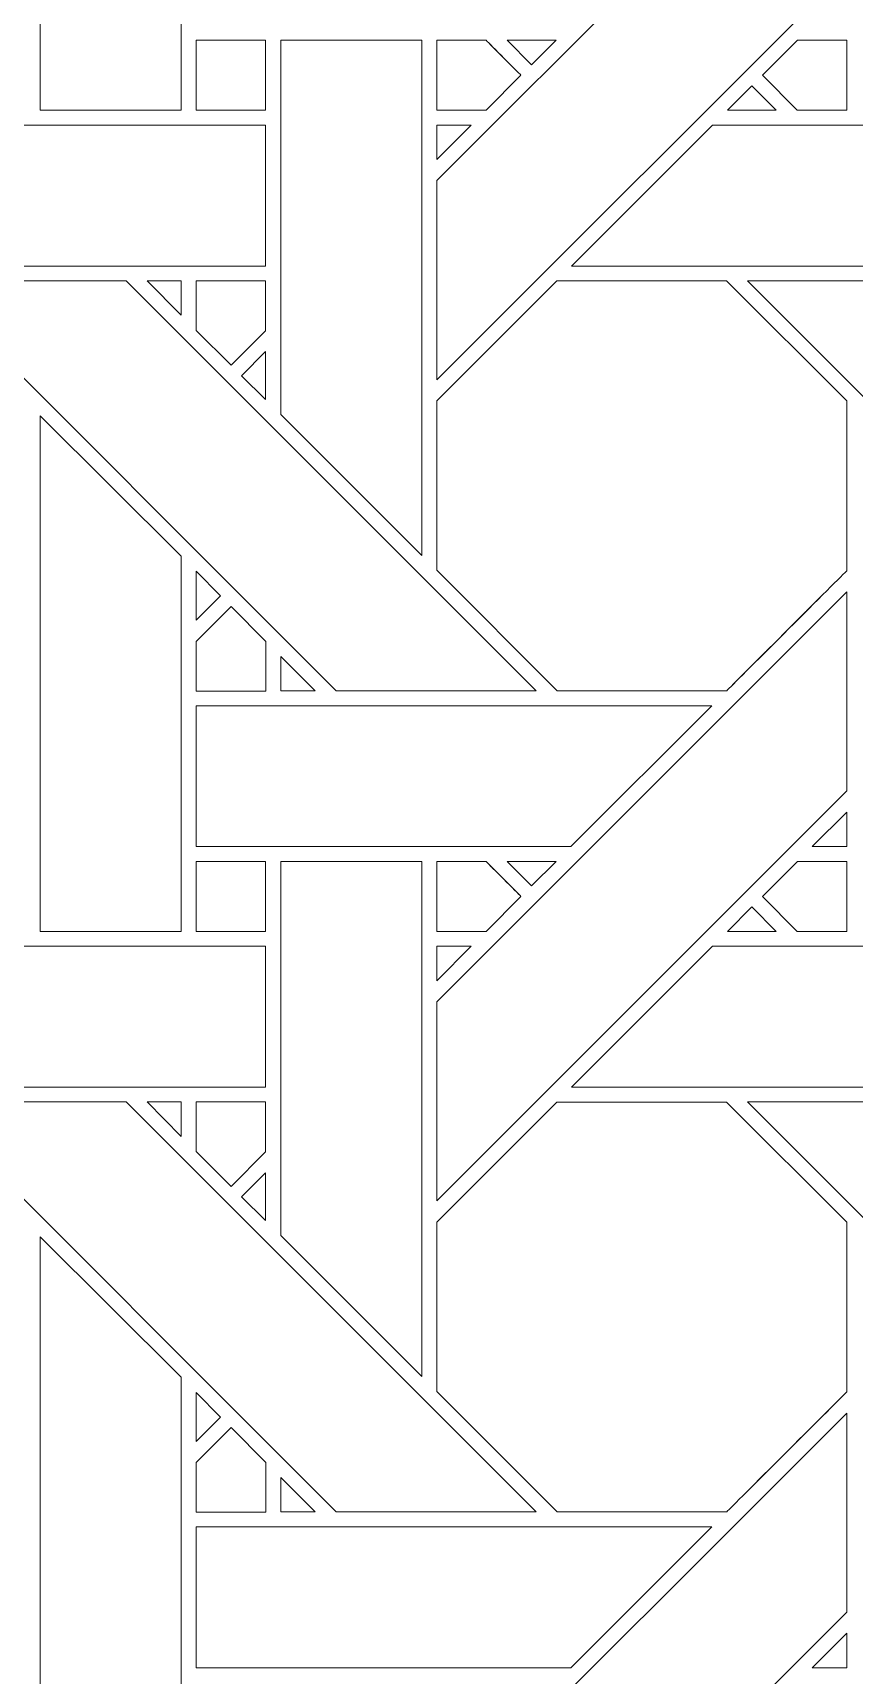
# Model space of a CAD drawing. Header units: inches. Extents: x 3.4 to 21.4, y 0.1 to 18.1.
# Drawn here: x 15.949 to 16.898, y 6.298 to 8.195 of the extents above; entities that cross this region are included whole.
import ezdxf

# ---------------------------------------------------------------- set-up
doc = ezdxf.new("R2010")
doc.units = ezdxf.units.IN
doc.header["$MEASUREMENT"] = 0
doc.layers.add('Design', color=7, linetype='Continuous', lineweight=0)

msp = doc.modelspace()

# ---------------------------------------------------------------- linework, layer by layer
at = {"layer": 'Design'}
for points, knots in [([(12.3829, 18.0948), (7.4123, 18.0948), (3.3829, 14.0653), (3.3829, 9.0948), (3.3829, 4.1242), (7.4123, 0.0948), (12.3829, 0.0948), (17.3534, 0.0948), (21.3829, 4.1242), (21.3829, 9.0948), (21.3829, 14.0653), (17.3534, 18.0948), (12.3829, 18.0948)], [0, 0, 0, 0, 1, 1, 1, 2, 2, 2, 3, 3, 3, 4, 4, 4, 4]), ([(12.3829, 17.2202), (7.8953, 17.2202), (4.2574, 13.5823), (4.2574, 9.0948), (4.2574, 4.6072), (7.8953, 0.9693), (12.3829, 0.9693), (16.8704, 0.9693), (20.5083, 4.6072), (20.5083, 9.0948), (20.5083, 13.5823), (16.8704, 17.2202), (12.3829, 17.2202)], [0, 0, 0, 0, 1, 1, 1, 2, 2, 2, 3, 3, 3, 4, 4, 4, 4]), ([(15.9574, 8.1057), (15.9574, 8.1057), (15.9574, 8.7015), (15.9574, 8.7015), (15.9574, 8.7015), (16.1201, 8.5394), (16.1201, 8.5394), (16.1201, 8.5394), (16.1201, 8.1057), (16.1201, 8.1057), (16.1201, 8.1057), (15.9574, 8.1057), (15.9574, 8.1057)], [0, 0, 0, 0, 1, 1, 1, 2, 2, 2, 3, 3, 3, 4, 4, 4, 4]), ([(16.4153, 8.0244), (16.4153, 8.0244), (16.889, 8.498), (16.889, 8.498), (16.889, 8.498), (16.889, 8.2679), (16.889, 8.2679), (16.889, 8.2679), (16.4153, 7.7943), (16.4153, 7.7943), (16.4153, 7.7943), (16.4153, 8.0244), (16.4153, 8.0244)], [0, 0, 0, 0, 1, 1, 1, 2, 2, 2, 3, 3, 3, 4, 4, 4, 4]), ([(16.1375, 8.1865), (16.1375, 8.1865), (16.2177, 8.1865), (16.2177, 8.1865), (16.2177, 8.1865), (16.2177, 8.1057), (16.2177, 8.1057), (16.2177, 8.1057), (16.1375, 8.1057), (16.1375, 8.1057), (16.1375, 8.1057), (16.1375, 8.1865), (16.1375, 8.1865)], [0, 0, 0, 0, 1, 1, 1, 2, 2, 2, 3, 3, 3, 4, 4, 4, 4]), ([(16.1375, 8.1057), (16.1375, 8.1057), (16.1375, 8.1865), (16.1375, 8.1865), (16.1375, 8.1865), (16.2177, 8.1865), (16.2177, 8.1865), (16.2177, 8.1865), (16.2177, 8.1057), (16.2177, 8.1057), (16.2177, 8.1057), (16.1375, 8.1057), (16.1375, 8.1057)], [0, 0, 0, 0, 1, 1, 1, 2, 2, 2, 3, 3, 3, 4, 4, 4, 4]), ([(16.3982, 8.1865), (16.3982, 8.1865), (16.3982, 7.5914), (16.3982, 7.5914), (16.3982, 7.5914), (16.2352, 7.7543), (16.2352, 7.7543), (16.2352, 7.7543), (16.2352, 8.1865), (16.2352, 8.1865), (16.2352, 8.1865), (16.3982, 8.1865), (16.3982, 8.1865)], [0, 0, 0, 0, 1, 1, 1, 2, 2, 2, 3, 3, 3, 4, 4, 4, 4]), ([(16.4724, 8.1865), (16.4775, 8.1813), (16.5083, 8.1505), (16.5127, 8.1461), (16.5127, 8.1461), (16.4723, 8.1057), (16.4723, 8.1057), (16.4723, 8.1057), (16.4153, 8.1057), (16.4153, 8.1057), (16.4153, 8.1057), (16.4153, 8.1865), (16.4153, 8.1865), (16.4153, 8.1865), (16.4724, 8.1865), (16.4724, 8.1865)], [0, 0, 0, 0, 1, 1, 1, 2, 2, 2, 3, 3, 3, 4, 4, 4, 5, 5, 5, 5]), ([(16.4153, 8.1057), (16.4153, 8.1057), (16.4153, 8.1865), (16.4153, 8.1865), (16.4153, 8.1865), (16.4724, 8.1865), (16.4724, 8.1865), (16.4777, 8.1812), (16.5085, 8.1503), (16.5127, 8.1461), (16.5127, 8.1461), (16.4723, 8.1057), (16.4723, 8.1057), (16.4723, 8.1057), (16.4153, 8.1057), (16.4153, 8.1057)], [0, 0, 0, 0, 1, 1, 1, 2, 2, 2, 3, 3, 3, 4, 4, 4, 5, 5, 5, 5]), ([(16.4967, 8.1865), (16.4967, 8.1865), (16.5532, 8.1865), (16.5532, 8.1865), (16.5532, 8.1865), (16.5249, 8.1583), (16.5249, 8.1583), (16.5249, 8.1583), (16.4967, 8.1865), (16.4967, 8.1865)], [0, 0, 0, 0, 1, 1, 1, 2, 2, 2, 3, 3, 3, 3]), ([(16.8319, 8.1057), (16.8319, 8.1057), (16.7915, 8.1461), (16.7915, 8.1461), (16.7915, 8.1461), (16.832, 8.1865), (16.832, 8.1865), (16.832, 8.1865), (16.889, 8.1865), (16.889, 8.1865), (16.889, 8.1865), (16.889, 8.1057), (16.889, 8.1057), (16.889, 8.1057), (16.8319, 8.1057), (16.8319, 8.1057)], [0, 0, 0, 0, 1, 1, 1, 2, 2, 2, 3, 3, 3, 4, 4, 4, 5, 5, 5, 5]), ([(16.7915, 8.1461), (16.7915, 8.1461), (16.832, 8.1865), (16.832, 8.1865), (16.832, 8.1865), (16.889, 8.1865), (16.889, 8.1865), (16.889, 8.1865), (16.889, 8.1057), (16.889, 8.1057), (16.889, 8.1057), (16.8319, 8.1057), (16.8319, 8.1057), (16.8319, 8.1057), (16.7915, 8.1461), (16.7915, 8.1461)], [0, 0, 0, 0, 1, 1, 1, 2, 2, 2, 3, 3, 3, 4, 4, 4, 5, 5, 5, 5]), ([(16.7794, 8.1339), (16.7794, 8.1339), (16.8076, 8.1057), (16.8076, 8.1057), (16.8076, 8.1057), (16.7511, 8.1057), (16.7511, 8.1057), (16.7511, 8.1057), (16.7794, 8.1339), (16.7794, 8.1339)], [0, 0, 0, 0, 1, 1, 1, 2, 2, 2, 3, 3, 3, 3]), ([(15.6224, 7.9257), (15.6224, 7.9257), (15.7853, 8.0885), (15.7853, 8.0885), (15.7853, 8.0885), (16.2177, 8.0885), (16.2177, 8.0885), (16.2177, 8.0885), (16.2177, 7.9257), (16.2177, 7.9257), (16.2177, 7.9257), (15.6224, 7.9257), (15.6224, 7.9257)], [0, 0, 0, 0, 1, 1, 1, 2, 2, 2, 3, 3, 3, 4, 4, 4, 4]), ([(16.4551, 8.0885), (16.4551, 8.0885), (16.4153, 8.0487), (16.4153, 8.0487), (16.4153, 8.0487), (16.4153, 8.0885), (16.4153, 8.0885), (16.4153, 8.0885), (16.4551, 8.0885), (16.4551, 8.0885)], [0, 0, 0, 0, 1, 1, 1, 2, 2, 2, 3, 3, 3, 3]), ([(16.5711, 7.9257), (16.5711, 7.9257), (16.734, 8.0885), (16.734, 8.0885), (16.734, 8.0885), (17.1664, 8.0885), (17.1664, 8.0885), (17.1664, 8.0885), (17.1664, 7.9257), (17.1664, 7.9257), (17.1664, 7.9257), (16.5711, 7.9257), (16.5711, 7.9257)], [0, 0, 0, 0, 1, 1, 1, 2, 2, 2, 3, 3, 3, 4, 4, 4, 4]), ([(16.2993, 7.435), (16.2993, 7.435), (15.8257, 7.9086), (15.8257, 7.9086), (15.8257, 7.9086), (16.0567, 7.9086), (16.0567, 7.9086), (16.0567, 7.9086), (16.5303, 7.435), (16.5303, 7.435), (16.5303, 7.435), (16.2993, 7.435), (16.2993, 7.435)], [0, 0, 0, 0, 1, 1, 1, 2, 2, 2, 3, 3, 3, 4, 4, 4, 4]), ([(16.1202, 7.9086), (16.1202, 7.9086), (16.1202, 7.8688), (16.1202, 7.8688), (16.1202, 7.8688), (16.0808, 7.9086), (16.0808, 7.9086), (16.0808, 7.9086), (16.1202, 7.9086), (16.1202, 7.9086)], [0, 0, 0, 0, 1, 1, 1, 2, 2, 2, 3, 3, 3, 3]), ([(16.2177, 7.9086), (16.2177, 7.9086), (16.2177, 7.851), (16.2177, 7.851), (16.2177, 7.851), (16.1778, 7.8111), (16.1778, 7.8111), (16.1778, 7.8111), (16.1375, 7.8514), (16.1375, 7.8514), (16.1375, 7.8514), (16.1375, 7.9086), (16.1375, 7.9086), (16.1375, 7.9086), (16.2177, 7.9086), (16.2177, 7.9086)], [0, 0, 0, 0, 1, 1, 1, 2, 2, 2, 3, 3, 3, 4, 4, 4, 5, 5, 5, 5]), ([(16.1778, 7.8111), (16.1778, 7.8111), (16.1375, 7.8514), (16.1375, 7.8514), (16.1375, 7.8514), (16.1375, 7.9086), (16.1375, 7.9086), (16.1375, 7.9086), (16.2177, 7.9086), (16.2177, 7.9086), (16.2177, 7.9086), (16.2177, 7.851), (16.2177, 7.851), (16.2177, 7.851), (16.1778, 7.8111), (16.1778, 7.8111)], [0, 0, 0, 0, 1, 1, 1, 2, 2, 2, 3, 3, 3, 4, 4, 4, 5, 5, 5, 5]), ([(16.554, 7.9086), (16.554, 7.9086), (16.7502, 7.9086), (16.7502, 7.9086), (16.7502, 7.9086), (16.889, 7.7699), (16.889, 7.7699), (16.889, 7.7699), (16.889, 7.5737), (16.889, 7.5737), (16.8712, 7.5557), (16.7593, 7.444), (16.7503, 7.435), (16.7503, 7.435), (16.5546, 7.435), (16.5546, 7.435), (16.5546, 7.435), (16.4153, 7.5742), (16.4153, 7.5742), (16.4153, 7.5742), (16.4153, 7.7699), (16.4153, 7.7699), (16.4153, 7.7699), (16.554, 7.9086), (16.554, 7.9086)], [0, 0, 0, 0, 1, 1, 1, 2, 2, 2, 3, 3, 3, 4, 4, 4, 5, 5, 5, 6, 6, 6, 7, 7, 7, 8, 8, 8, 8]), ([(16.889, 7.5737), (16.8711, 7.5556), (16.7592, 7.4439), (16.7503, 7.435), (16.7503, 7.435), (16.5546, 7.435), (16.5546, 7.435), (16.5546, 7.435), (16.4153, 7.5742), (16.4153, 7.5742), (16.4153, 7.5742), (16.4153, 7.7699), (16.4153, 7.7699), (16.4153, 7.7699), (16.554, 7.9086), (16.554, 7.9086), (16.554, 7.9086), (16.7502, 7.9086), (16.7502, 7.9086), (16.7502, 7.9086), (16.889, 7.7699), (16.889, 7.7699), (16.889, 7.7699), (16.889, 7.5737), (16.889, 7.5737)], [0, 0, 0, 0, 1, 1, 1, 2, 2, 2, 3, 3, 3, 4, 4, 4, 5, 5, 5, 6, 6, 6, 7, 7, 7, 8, 8, 8, 8]), ([(17.248, 7.435), (17.248, 7.435), (16.7745, 7.9086), (16.7745, 7.9086), (16.7745, 7.9086), (17.0054, 7.9086), (17.0054, 7.9086), (17.0054, 7.9086), (17.479, 7.435), (17.479, 7.435), (17.479, 7.435), (17.248, 7.435), (17.248, 7.435)], [0, 0, 0, 0, 1, 1, 1, 2, 2, 2, 3, 3, 3, 4, 4, 4, 4]), ([(16.2177, 7.8268), (16.2177, 7.8268), (16.2177, 7.7716), (16.2177, 7.7716), (16.2177, 7.7716), (16.1899, 7.799), (16.1899, 7.799), (16.1899, 7.799), (16.2177, 7.8268), (16.2177, 7.8268)], [0, 0, 0, 0, 1, 1, 1, 2, 2, 2, 3, 3, 3, 3]), ([(15.9574, 7.157), (15.9574, 7.157), (15.9574, 7.7528), (15.9574, 7.7528), (15.9574, 7.7528), (16.1201, 7.5906), (16.1201, 7.5906), (16.1201, 7.5906), (16.1201, 7.157), (16.1201, 7.157), (16.1201, 7.157), (15.9574, 7.157), (15.9574, 7.157)], [0, 0, 0, 0, 1, 1, 1, 2, 2, 2, 3, 3, 3, 4, 4, 4, 4]), ([(16.1374, 7.5164), (16.1374, 7.5164), (16.1374, 7.5732), (16.1374, 7.5732), (16.1374, 7.5732), (16.1656, 7.5446), (16.1656, 7.5446), (16.1656, 7.5446), (16.1374, 7.5164), (16.1374, 7.5164)], [0, 0, 0, 0, 1, 1, 1, 2, 2, 2, 3, 3, 3, 3]), ([(16.889, 7.3192), (16.889, 7.3192), (16.4153, 6.8455), (16.4153, 6.8455), (16.4153, 6.8455), (16.4153, 7.0756), (16.4153, 7.0756), (16.4153, 7.0756), (16.889, 7.5492), (16.889, 7.5492), (16.889, 7.5492), (16.889, 7.3192), (16.889, 7.3192)], [0, 0, 0, 0, 1, 1, 1, 2, 2, 2, 3, 3, 3, 4, 4, 4, 4]), ([(16.1375, 7.4347), (16.1375, 7.4347), (16.1375, 7.492), (16.1375, 7.492), (16.1375, 7.492), (16.1778, 7.5323), (16.1778, 7.5323), (16.1778, 7.5323), (16.2181, 7.492), (16.2181, 7.492), (16.2181, 7.492), (16.2181, 7.4347), (16.2181, 7.4347), (16.2181, 7.4347), (16.1375, 7.4347), (16.1375, 7.4347)], [0, 0, 0, 0, 1, 1, 1, 2, 2, 2, 3, 3, 3, 4, 4, 4, 5, 5, 5, 5]), ([(16.1778, 7.5323), (16.1778, 7.5323), (16.2181, 7.492), (16.2181, 7.492), (16.2181, 7.492), (16.2181, 7.4347), (16.2181, 7.4347), (16.2181, 7.4347), (16.1375, 7.4347), (16.1375, 7.4347), (16.1375, 7.4347), (16.1375, 7.492), (16.1375, 7.492), (16.1375, 7.492), (16.1778, 7.5323), (16.1778, 7.5323)], [0, 0, 0, 0, 1, 1, 1, 2, 2, 2, 3, 3, 3, 4, 4, 4, 5, 5, 5, 5]), ([(16.2354, 7.4349), (16.2354, 7.4349), (16.2354, 7.4747), (16.2354, 7.4747), (16.2354, 7.4747), (16.2751, 7.4349), (16.2751, 7.4349), (16.2751, 7.4349), (16.2354, 7.4349), (16.2354, 7.4349)], [0, 0, 0, 0, 1, 1, 1, 2, 2, 2, 3, 3, 3, 3]), ([(16.5704, 7.255), (16.5704, 7.255), (16.1375, 7.255), (16.1375, 7.255), (16.1375, 7.255), (16.1375, 7.4177), (16.1375, 7.4177), (16.1375, 7.4177), (16.7332, 7.4177), (16.7332, 7.4177), (16.7332, 7.4177), (16.5704, 7.255), (16.5704, 7.255)], [0, 0, 0, 0, 1, 1, 1, 2, 2, 2, 3, 3, 3, 4, 4, 4, 4]), ([(16.889, 7.2948), (16.889, 7.2948), (16.889, 7.255), (16.889, 7.255), (16.889, 7.255), (16.8492, 7.255), (16.8492, 7.255), (16.8492, 7.255), (16.889, 7.2948), (16.889, 7.2948)], [0, 0, 0, 0, 1, 1, 1, 2, 2, 2, 3, 3, 3, 3]), ([(16.1375, 7.2377), (16.1375, 7.2377), (16.2177, 7.2377), (16.2177, 7.2377), (16.2177, 7.2377), (16.2177, 7.1569), (16.2177, 7.1569), (16.2177, 7.1569), (16.1375, 7.1569), (16.1375, 7.1569), (16.1375, 7.1569), (16.1375, 7.2377), (16.1375, 7.2377)], [0, 0, 0, 0, 1, 1, 1, 2, 2, 2, 3, 3, 3, 4, 4, 4, 4]), ([(16.1375, 7.1569), (16.1375, 7.1569), (16.1375, 7.2377), (16.1375, 7.2377), (16.1375, 7.2377), (16.2177, 7.2377), (16.2177, 7.2377), (16.2177, 7.2377), (16.2177, 7.1569), (16.2177, 7.1569), (16.2177, 7.1569), (16.1375, 7.1569), (16.1375, 7.1569)], [0, 0, 0, 0, 1, 1, 1, 2, 2, 2, 3, 3, 3, 4, 4, 4, 4]), ([(16.2352, 6.8055), (16.2352, 6.8055), (16.2352, 7.2377), (16.2352, 7.2377), (16.2352, 7.2377), (16.3982, 7.2377), (16.3982, 7.2377), (16.3982, 7.2377), (16.3982, 6.6426), (16.3982, 6.6426), (16.3982, 6.6426), (16.2352, 6.8055), (16.2352, 6.8055)], [0, 0, 0, 0, 1, 1, 1, 2, 2, 2, 3, 3, 3, 4, 4, 4, 4]), ([(16.4724, 7.2377), (16.4775, 7.2326), (16.5083, 7.2018), (16.5127, 7.1974), (16.5127, 7.1974), (16.4723, 7.1569), (16.4723, 7.1569), (16.4723, 7.1569), (16.4153, 7.1569), (16.4153, 7.1569), (16.4153, 7.1569), (16.4153, 7.2377), (16.4153, 7.2377), (16.4153, 7.2377), (16.4724, 7.2377), (16.4724, 7.2377)], [0, 0, 0, 0, 1, 1, 1, 2, 2, 2, 3, 3, 3, 4, 4, 4, 5, 5, 5, 5]), ([(16.5127, 7.1974), (16.5127, 7.1974), (16.4723, 7.1569), (16.4723, 7.1569), (16.4723, 7.1569), (16.4153, 7.1569), (16.4153, 7.1569), (16.4153, 7.1569), (16.4153, 7.2377), (16.4153, 7.2377), (16.4153, 7.2377), (16.4724, 7.2377), (16.4724, 7.2377), (16.4777, 7.2324), (16.5085, 7.2016), (16.5127, 7.1974)], [0, 0, 0, 0, 1, 1, 1, 2, 2, 2, 3, 3, 3, 4, 4, 4, 5, 5, 5, 5]), ([(16.4967, 7.2377), (16.4967, 7.2377), (16.5532, 7.2377), (16.5532, 7.2377), (16.5532, 7.2377), (16.5249, 7.2096), (16.5249, 7.2096), (16.5249, 7.2096), (16.4967, 7.2377), (16.4967, 7.2377)], [0, 0, 0, 0, 1, 1, 1, 2, 2, 2, 3, 3, 3, 3]), ([(16.8319, 7.1569), (16.8319, 7.1569), (16.7915, 7.1973), (16.7915, 7.1973), (16.7915, 7.1973), (16.832, 7.2377), (16.832, 7.2377), (16.832, 7.2377), (16.889, 7.2377), (16.889, 7.2377), (16.889, 7.2377), (16.889, 7.1569), (16.889, 7.1569), (16.889, 7.1569), (16.8319, 7.1569), (16.8319, 7.1569)], [0, 0, 0, 0, 1, 1, 1, 2, 2, 2, 3, 3, 3, 4, 4, 4, 5, 5, 5, 5]), ([(16.889, 7.1569), (16.889, 7.1569), (16.8319, 7.1569), (16.8319, 7.1569), (16.8319, 7.1569), (16.7915, 7.1973), (16.7915, 7.1973), (16.7915, 7.1973), (16.832, 7.2377), (16.832, 7.2377), (16.832, 7.2377), (16.889, 7.2377), (16.889, 7.2377), (16.889, 7.2377), (16.889, 7.1569), (16.889, 7.1569)], [0, 0, 0, 0, 1, 1, 1, 2, 2, 2, 3, 3, 3, 4, 4, 4, 5, 5, 5, 5]), ([(16.7794, 7.1852), (16.7794, 7.1852), (16.8076, 7.157), (16.8076, 7.157), (16.8076, 7.157), (16.7511, 7.157), (16.7511, 7.157), (16.7511, 7.157), (16.7794, 7.1852), (16.7794, 7.1852)], [0, 0, 0, 0, 1, 1, 1, 2, 2, 2, 3, 3, 3, 3]), ([(16.2177, 7.1398), (16.2177, 7.1398), (16.2177, 6.977), (16.2177, 6.977), (16.2177, 6.977), (15.6224, 6.977), (15.6224, 6.977), (15.6224, 6.977), (15.7853, 7.1398), (15.7853, 7.1398), (15.7853, 7.1398), (16.2177, 7.1398), (16.2177, 7.1398)], [0, 0, 0, 0, 1, 1, 1, 2, 2, 2, 3, 3, 3, 4, 4, 4, 4]), ([(16.4551, 7.1398), (16.4551, 7.1398), (16.4153, 7.1), (16.4153, 7.1), (16.4153, 7.1), (16.4153, 7.1398), (16.4153, 7.1398), (16.4153, 7.1398), (16.4551, 7.1398), (16.4551, 7.1398)], [0, 0, 0, 0, 1, 1, 1, 2, 2, 2, 3, 3, 3, 3]), ([(17.1664, 7.1398), (17.1664, 7.1398), (17.1664, 6.977), (17.1664, 6.977), (17.1664, 6.977), (16.5711, 6.977), (16.5711, 6.977), (16.5711, 6.977), (16.734, 7.1398), (16.734, 7.1398), (16.734, 7.1398), (17.1664, 7.1398), (17.1664, 7.1398)], [0, 0, 0, 0, 1, 1, 1, 2, 2, 2, 3, 3, 3, 4, 4, 4, 4]), ([(16.2993, 6.4862), (16.2993, 6.4862), (15.8257, 6.9599), (15.8257, 6.9599), (15.8257, 6.9599), (16.0567, 6.9599), (16.0567, 6.9599), (16.0567, 6.9599), (16.5303, 6.4862), (16.5303, 6.4862), (16.5303, 6.4862), (16.2993, 6.4862), (16.2993, 6.4862)], [0, 0, 0, 0, 1, 1, 1, 2, 2, 2, 3, 3, 3, 4, 4, 4, 4]), ([(16.1202, 6.9599), (16.1202, 6.9599), (16.1202, 6.9201), (16.1202, 6.9201), (16.1202, 6.9201), (16.0808, 6.9599), (16.0808, 6.9599), (16.0808, 6.9599), (16.1202, 6.9599), (16.1202, 6.9599)], [0, 0, 0, 0, 1, 1, 1, 2, 2, 2, 3, 3, 3, 3]), ([(16.2177, 6.9599), (16.2177, 6.9599), (16.2177, 6.9023), (16.2177, 6.9023), (16.2177, 6.9023), (16.1778, 6.8623), (16.1778, 6.8623), (16.1778, 6.8623), (16.1375, 6.9027), (16.1375, 6.9027), (16.1375, 6.9027), (16.1375, 6.9599), (16.1375, 6.9599), (16.1375, 6.9599), (16.2177, 6.9599), (16.2177, 6.9599)], [0, 0, 0, 0, 1, 1, 1, 2, 2, 2, 3, 3, 3, 4, 4, 4, 5, 5, 5, 5]), ([(16.1778, 6.8623), (16.1778, 6.8623), (16.1375, 6.9027), (16.1375, 6.9027), (16.1375, 6.9027), (16.1375, 6.9599), (16.1375, 6.9599), (16.1375, 6.9599), (16.2177, 6.9599), (16.2177, 6.9599), (16.2177, 6.9599), (16.2177, 6.9023), (16.2177, 6.9023), (16.2177, 6.9023), (16.1778, 6.8623), (16.1778, 6.8623)], [0, 0, 0, 0, 1, 1, 1, 2, 2, 2, 3, 3, 3, 4, 4, 4, 5, 5, 5, 5]), ([(16.554, 6.9598), (16.554, 6.9598), (16.7502, 6.9598), (16.7502, 6.9598), (16.7502, 6.9598), (16.889, 6.8211), (16.889, 6.8211), (16.889, 6.8211), (16.889, 6.6249), (16.889, 6.6249), (16.8712, 6.607), (16.7593, 6.4952), (16.7503, 6.4862), (16.7503, 6.4862), (16.5546, 6.4862), (16.5546, 6.4862), (16.5546, 6.4862), (16.4153, 6.6255), (16.4153, 6.6255), (16.4153, 6.6255), (16.4153, 6.8211), (16.4153, 6.8211), (16.4153, 6.8211), (16.554, 6.9598), (16.554, 6.9598)], [0, 0, 0, 0, 1, 1, 1, 2, 2, 2, 3, 3, 3, 4, 4, 4, 5, 5, 5, 6, 6, 6, 7, 7, 7, 8, 8, 8, 8]), ([(16.889, 6.6249), (16.8711, 6.6069), (16.7592, 6.4952), (16.7503, 6.4862), (16.7503, 6.4862), (16.5546, 6.4862), (16.5546, 6.4862), (16.5546, 6.4862), (16.4153, 6.6255), (16.4153, 6.6255), (16.4153, 6.6255), (16.4153, 6.8211), (16.4153, 6.8211), (16.4153, 6.8211), (16.554, 6.9598), (16.554, 6.9598), (16.554, 6.9598), (16.7502, 6.9598), (16.7502, 6.9598), (16.7502, 6.9598), (16.889, 6.8211), (16.889, 6.8211), (16.889, 6.8211), (16.889, 6.6249), (16.889, 6.6249)], [0, 0, 0, 0, 1, 1, 1, 2, 2, 2, 3, 3, 3, 4, 4, 4, 5, 5, 5, 6, 6, 6, 7, 7, 7, 8, 8, 8, 8]), ([(17.248, 6.4862), (17.248, 6.4862), (16.7745, 6.9599), (16.7745, 6.9599), (16.7745, 6.9599), (17.0054, 6.9599), (17.0054, 6.9599), (17.0054, 6.9599), (17.479, 6.4862), (17.479, 6.4862), (17.479, 6.4862), (17.248, 6.4862), (17.248, 6.4862)], [0, 0, 0, 0, 1, 1, 1, 2, 2, 2, 3, 3, 3, 4, 4, 4, 4]), ([(16.2177, 6.878), (16.2177, 6.878), (16.2177, 6.8229), (16.2177, 6.8229), (16.2177, 6.8229), (16.1899, 6.8503), (16.1899, 6.8503), (16.1899, 6.8503), (16.2177, 6.878), (16.2177, 6.878)], [0, 0, 0, 0, 1, 1, 1, 2, 2, 2, 3, 3, 3, 3]), ([(15.9574, 6.2082), (15.9574, 6.2082), (15.9574, 6.8041), (15.9574, 6.8041), (15.9574, 6.8041), (16.1201, 6.6419), (16.1201, 6.6419), (16.1201, 6.6419), (16.1201, 6.2082), (16.1201, 6.2082), (16.1201, 6.2082), (15.9574, 6.2082), (15.9574, 6.2082)], [0, 0, 0, 0, 1, 1, 1, 2, 2, 2, 3, 3, 3, 4, 4, 4, 4]), ([(16.1374, 6.5677), (16.1374, 6.5677), (16.1374, 6.6244), (16.1374, 6.6244), (16.1374, 6.6244), (16.1656, 6.5958), (16.1656, 6.5958), (16.1656, 6.5958), (16.1374, 6.5677), (16.1374, 6.5677)], [0, 0, 0, 0, 1, 1, 1, 2, 2, 2, 3, 3, 3, 3]), ([(16.4153, 6.1269), (16.4153, 6.1269), (16.889, 6.6005), (16.889, 6.6005), (16.889, 6.6005), (16.889, 6.3705), (16.889, 6.3705), (16.889, 6.3705), (16.4153, 5.8968), (16.4153, 5.8968), (16.4153, 5.8968), (16.4153, 6.1269), (16.4153, 6.1269)], [0, 0, 0, 0, 1, 1, 1, 2, 2, 2, 3, 3, 3, 4, 4, 4, 4]), ([(16.1375, 6.486), (16.1375, 6.486), (16.1375, 6.5433), (16.1375, 6.5433), (16.1375, 6.5433), (16.1778, 6.5836), (16.1778, 6.5836), (16.1778, 6.5836), (16.2181, 6.5433), (16.2181, 6.5433), (16.2181, 6.5433), (16.2181, 6.486), (16.2181, 6.486), (16.2181, 6.486), (16.1375, 6.486), (16.1375, 6.486)], [0, 0, 0, 0, 1, 1, 1, 2, 2, 2, 3, 3, 3, 4, 4, 4, 5, 5, 5, 5]), ([(16.1778, 6.5836), (16.1778, 6.5836), (16.2181, 6.5433), (16.2181, 6.5433), (16.2181, 6.5433), (16.2181, 6.486), (16.2181, 6.486), (16.2181, 6.486), (16.1375, 6.486), (16.1375, 6.486), (16.1375, 6.486), (16.1375, 6.5433), (16.1375, 6.5433), (16.1375, 6.5433), (16.1778, 6.5836), (16.1778, 6.5836)], [0, 0, 0, 0, 1, 1, 1, 2, 2, 2, 3, 3, 3, 4, 4, 4, 5, 5, 5, 5]), ([(16.2354, 6.4862), (16.2354, 6.4862), (16.2354, 6.526), (16.2354, 6.526), (16.2354, 6.526), (16.2751, 6.4862), (16.2751, 6.4862), (16.2751, 6.4862), (16.2354, 6.4862), (16.2354, 6.4862)], [0, 0, 0, 0, 1, 1, 1, 2, 2, 2, 3, 3, 3, 3]), ([(16.1375, 6.3063), (16.1375, 6.3063), (16.1375, 6.469), (16.1375, 6.469), (16.1375, 6.469), (16.7332, 6.469), (16.7332, 6.469), (16.7332, 6.469), (16.5704, 6.3063), (16.5704, 6.3063), (16.5704, 6.3063), (16.1375, 6.3063), (16.1375, 6.3063)], [0, 0, 0, 0, 1, 1, 1, 2, 2, 2, 3, 3, 3, 4, 4, 4, 4]), ([(16.889, 6.3461), (16.889, 6.3461), (16.889, 6.3063), (16.889, 6.3063), (16.889, 6.3063), (16.8492, 6.3063), (16.8492, 6.3063), (16.8492, 6.3063), (16.889, 6.3461), (16.889, 6.3461)], [0, 0, 0, 0, 1, 1, 1, 2, 2, 2, 3, 3, 3, 3])]:
    msp.add_open_spline(points, degree=3, knots=knots, dxfattribs=at)

doc.saveas('drawing.dxf')
